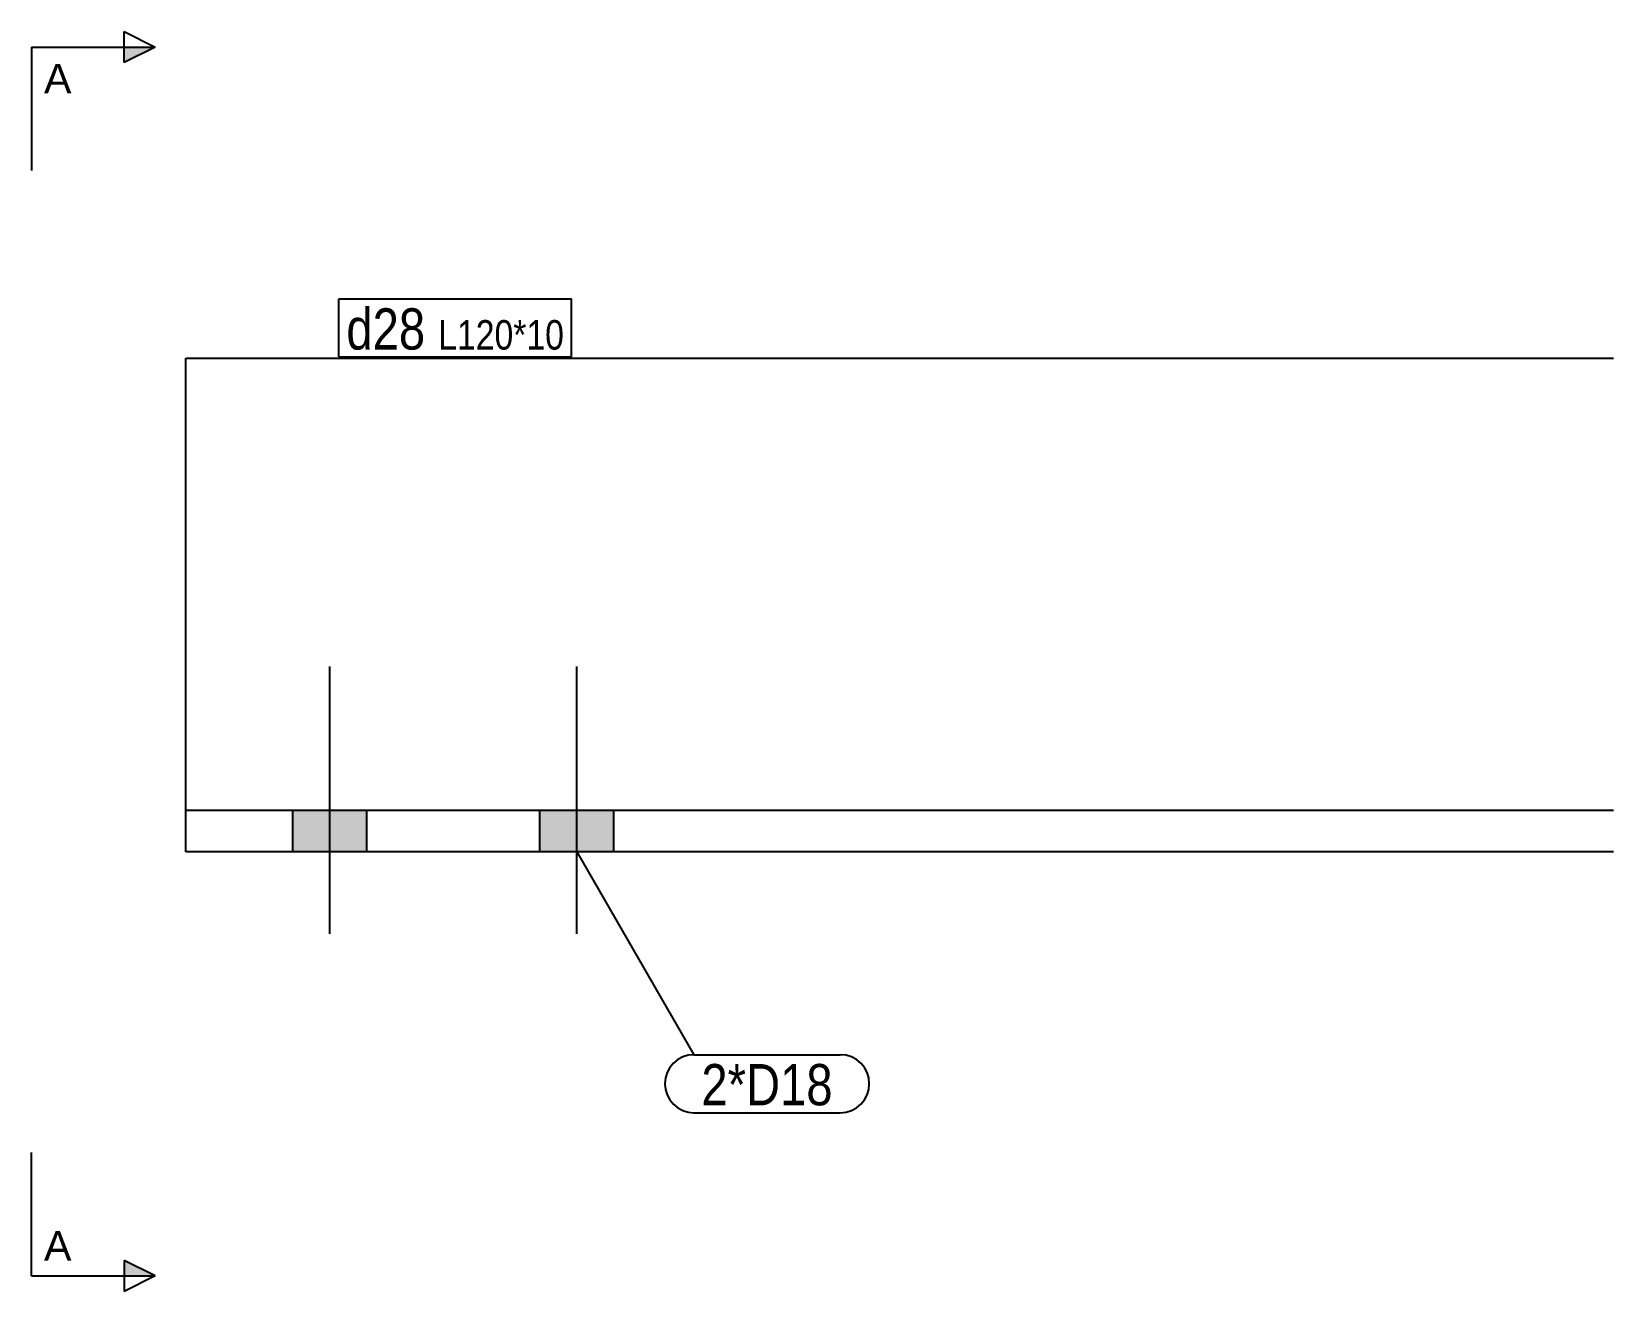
# Model space of a CAD drawing. Header units: millimetres. Extents: x 3 to 15107, y 3 to 315.
# Drawn here: x 13492.9 to 13877.4, y 9 to 315.3 of the extents above; entities that cross this region are included whole.
import ezdxf

# ---------------------------------------------------------------- set-up
doc = ezdxf.new("R2010")
doc.units = ezdxf.units.MM
doc.layers.add('STÅL', color=7, linetype='Continuous')
doc.layers.add('TEKST', color=7, linetype='Continuous')
doc.styles.add('Arial', font='ARIAL.TTF', dxfattribs={"height": 0.2})
doc.styles.add('Arial Narrow', font='ARIALN.TTF', dxfattribs={"height": 0.2})

msp = doc.modelspace()

# ---------------------------------------------------------------- hatches: boundary and pattern name
at = {"layer": 'STÅL', "linetype": 'Continuous'}
for points in [[(13574.39, 125.91), (13556.39, 125.91), (13556.39, 115.91), (13574.39, 115.91)], [(13634.39, 125.91), (13616.39, 125.91), (13616.39, 115.91), (13634.39, 115.91)]]:
    msp.add_hatch(color=3, dxfattribs=at).paths.add_polyline_path(points)
at = {"layer": 'TEKST', "linetype": 'Continuous'}
for points in [[(13515.39, 307.82), (13515.39, 311.57), (13522.89, 311.57)], [(13515.39, 12.75), (13515.39, 16.5), (13522.89, 12.75)]]:
    msp.add_hatch(color=30, dxfattribs=at).paths.add_polyline_path(points)

# ---------------------------------------------------------------- linework, layer by layer
at = {"layer": 'STÅL', "color": 2, "linetype": 'Continuous'}
for p, q in [((13530.39, 115.91), (13530.39, 235.91)), ((13530.39, 235.91), (13877.39, 235.91)), ((13877.39, 125.91), (13530.39, 125.91)), ((13877.39, 115.91), (13530.39, 115.91))]:
    msp.add_line(p, q, dxfattribs=at)
at = {"layer": 'STÅL', "color": 3, "linetype": 'Continuous'}
for p, q in [((13565.39, 95.91), (13565.39, 160.91)), ((13625.39, 95.91), (13625.39, 160.91)), ((13556.39, 115.91), (13556.39, 125.91)), ((13574.39, 115.91), (13574.39, 125.91)), ((13616.39, 115.91), (13616.39, 125.91)), ((13634.39, 115.91), (13634.39, 125.91))]:
    msp.add_line(p, q, dxfattribs=at)
at = {"layer": 'TEKST', "color": 30, "linetype": 'Continuous'}
for p, q in [((13515.39, 307.82), (13515.39, 315.32)), ((13515.39, 315.32), (13522.89, 311.57)), ((13492.89, 311.57), (13492.89, 281.57)), ((13492.89, 311.57), (13522.89, 311.57)), ((13522.89, 311.57), (13515.39, 307.82)), ((13492.89, 12.75), (13492.89, 42.75)), ((13522.89, 12.75), (13515.39, 16.5)), ((13515.39, 16.5), (13515.39, 9)), ((13492.89, 12.75), (13522.89, 12.75)), ((13522.89, 12.75), (13515.39, 9))]:
    msp.add_line(p, q, dxfattribs=at)

# ---------------------------------------------------------------- wipeouts: each hides what was drawn before it
at = {"color": 0, "linetype": 'Continuous'}
for points in [[(13502.55, 300.32), (13502.55, 307.82), (13495.89, 307.82), (13495.89, 300.32)], [(13502.55, 16.5), (13502.55, 24), (13495.89, 24), (13495.89, 16.5)]]:
    msp.add_wipeout(points, dxfattribs=at).dxf.layer = 'TEKST'
at = {"color": 0}
for points in [[(13588.58, 238.01), (13588.58, 248.51), (13569.39, 248.51), (13569.39, 238.01)], [(13622.35, 238.01), (13622.35, 245.51), (13591.73, 245.51), (13591.73, 238.01)], [(13687.66, 54.25), (13687.66, 64.75), (13655.69, 64.75), (13655.69, 54.25)]]:
    msp.add_wipeout(points, dxfattribs=at).dxf.layer = 'TEKST'

# ---------------------------------------------------------------- next in the draw order: texts
at = {"layer": 'TEKST', "color": 96, "linetype": 'Continuous', "style": 'Arial'}
for p in [(13495.89, 300.32), (13495.89, 16.5)]:
    msp.add_text('A', height=7.16, dxfattribs=at).set_placement(p)

# ---------------------------------------------------------------- next in the draw order: wipeouts: each hides what was drawn before it
at = {"color": 0}
for points in [[(13588.58, 238.01), (13588.58, 248.51), (13569.39, 248.51), (13569.39, 238.01)], [(13622.35, 238.01), (13622.35, 245.51), (13591.73, 245.51), (13591.73, 238.01)], [(13687.66, 54.25), (13687.66, 64.75), (13655.69, 64.75), (13655.69, 54.25)]]:
    msp.add_wipeout(points, dxfattribs=at).dxf.layer = 'TEKST'

# ---------------------------------------------------------------- next in the draw order: linework, layer by layer
at = {"layer": 'TEKST', "color": 7, "linetype": 'Continuous'}
for p, q in [((13567.59, 250.31), (13624.15, 250.31)), ((13567.59, 236.21), (13567.59, 250.31)), ((13624.15, 236.21), (13624.15, 250.31)), ((13567.59, 236.21), (13624.15, 236.21)), ((13625.39, 115.91), (13653.89, 66.55)), ((13653.89, 66.55), (13689.46, 66.55)), ((13653.89, 52.45), (13689.46, 52.45))]:
    msp.add_line(p, q, dxfattribs=at)
for centre, start, end in [((13653.89, 59.5), 90, 270), ((13689.46, 59.5), 270, 90)]:
    msp.add_arc(centre, 7.05, start, end, dxfattribs=at)

# ---------------------------------------------------------------- next in the draw order: texts
at = {"layer": 'TEKST', "color": 3, "style": 'Arial Narrow'}
for s, height, p in [('d28', 10.021, (13569.39, 238.01)), ('L120*10', 7.158, (13591.73, 238.01)), ('2*D18', 10.021, (13655.69, 54.25))]:
    msp.add_text(s, height=height, dxfattribs=at).set_placement(p)

doc.saveas('drawing.dxf')
